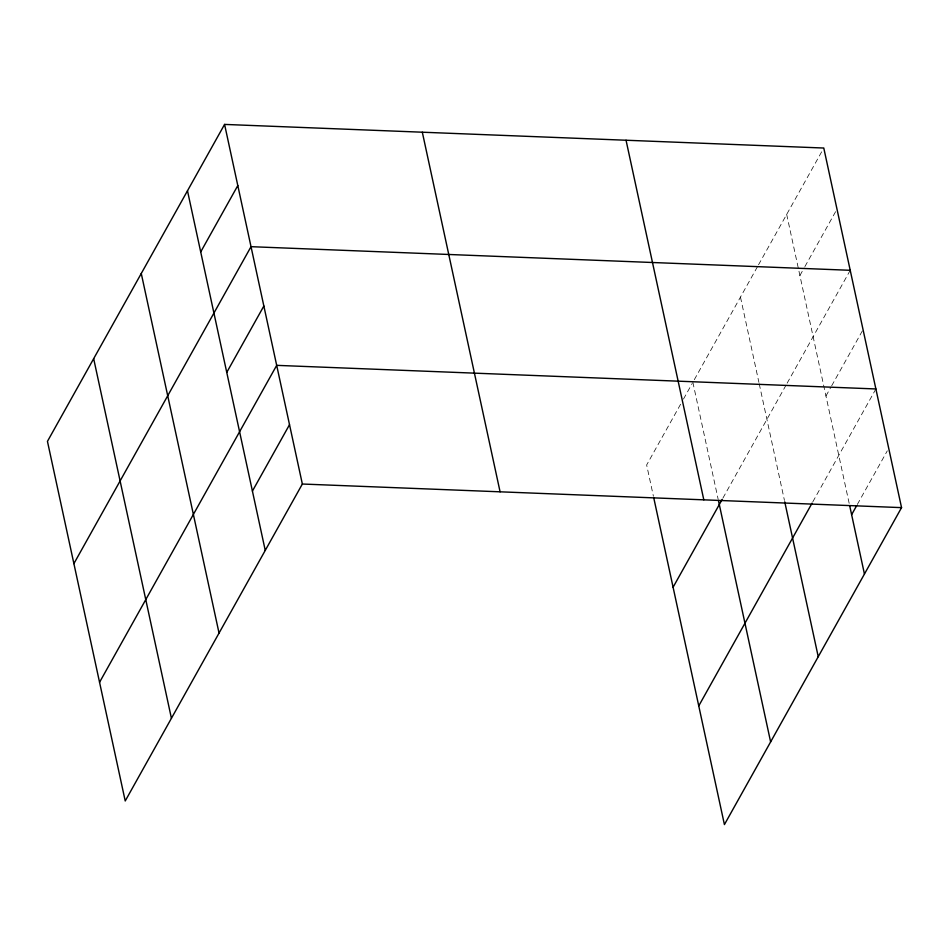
<?xml version="1.0" encoding="UTF-8"?>
<svg xmlns="http://www.w3.org/2000/svg" width="949" height="949" viewBox="0 0 949 949"><rect width="100%" height="100%" fill="white"/><g stroke="black" fill="none" stroke-linecap="round" stroke-linejoin="round"><path stroke-width="0.71" stroke-dasharray="4.75 3.56" d="M680.587 404.25L646.649 464.974L653.41 496.256M683.47 399.078L692.141 383.574M694.3 379.707L757.8 266.088M758.524 264.795L823.779 148.032M799.9 275.542L804.183 267.879M804.894 266.61L836.294 210.441M722.913 498.095L786.413 384.475M787.136 383.182L850.221 270.299M825.95 396.018L830.956 387.073M831.668 385.804L862.344 330.904M812.795 501.855L875.891 388.96M857.327 504.477L887.291 450.858M786.685 214.415L849.426 504.548M740.469 297.096L758.915 382.4M759.224 383.823L784.443 500.408M692.865 382.293L718.073 498.866"/><path stroke-width="1.42" d="M224.581 124.414L47.45 441.368L125.221 800.968L302.351 484.026L224.581 124.414L823.779 148.032L901.55 507.632L724.419 824.586L653.719 497.667M200.702 251.936L237.808 185.553M73.892 563.635L251.022 246.681L850.221 270.299M226.752 372.399L263.858 306.017M99.55 682.307L276.693 365.353L875.891 388.96M252.422 491.072L289.516 424.689M673.09 587.241L722.189 499.388M698.749 705.914L812.071 503.148M851.621 514.678L856.615 505.746M302.351 484.026L901.55 507.632M849.746 505.995L864.444 574.015M784.752 501.855L818.24 656.708M718.381 500.289L770.624 741.893M626.043 140.238L703.814 499.85M422.317 132.208L500.087 491.819M187.487 190.796L265.245 550.408M141.271 273.49L219.041 633.09M93.666 358.675L171.425 718.286"/></g></svg>
